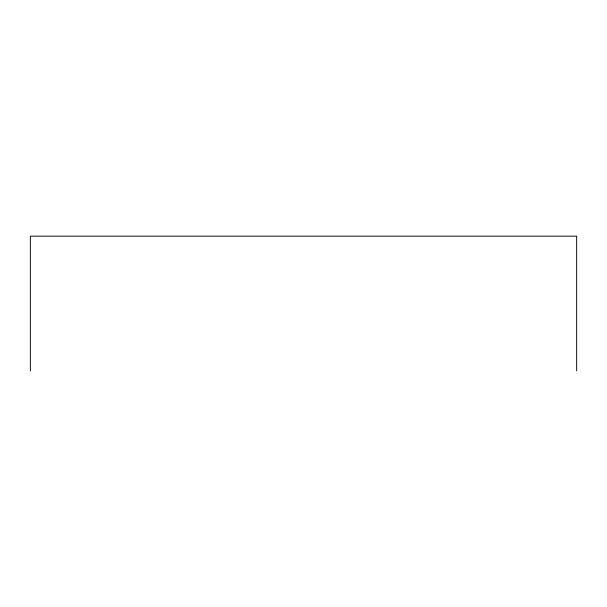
<?xml version="1.0" encoding="UTF-8"?>
<svg xmlns="http://www.w3.org/2000/svg" width="607" height="607" viewBox="0 0 607 607"><rect width="100%" height="100%" fill="white"/><g stroke="black" fill="none" stroke-linecap="round" stroke-linejoin="round"><path stroke-width="0.91" d="M576.65 370.839L576.65 236.161L30.35 236.161L30.35 370.839"/></g></svg>
